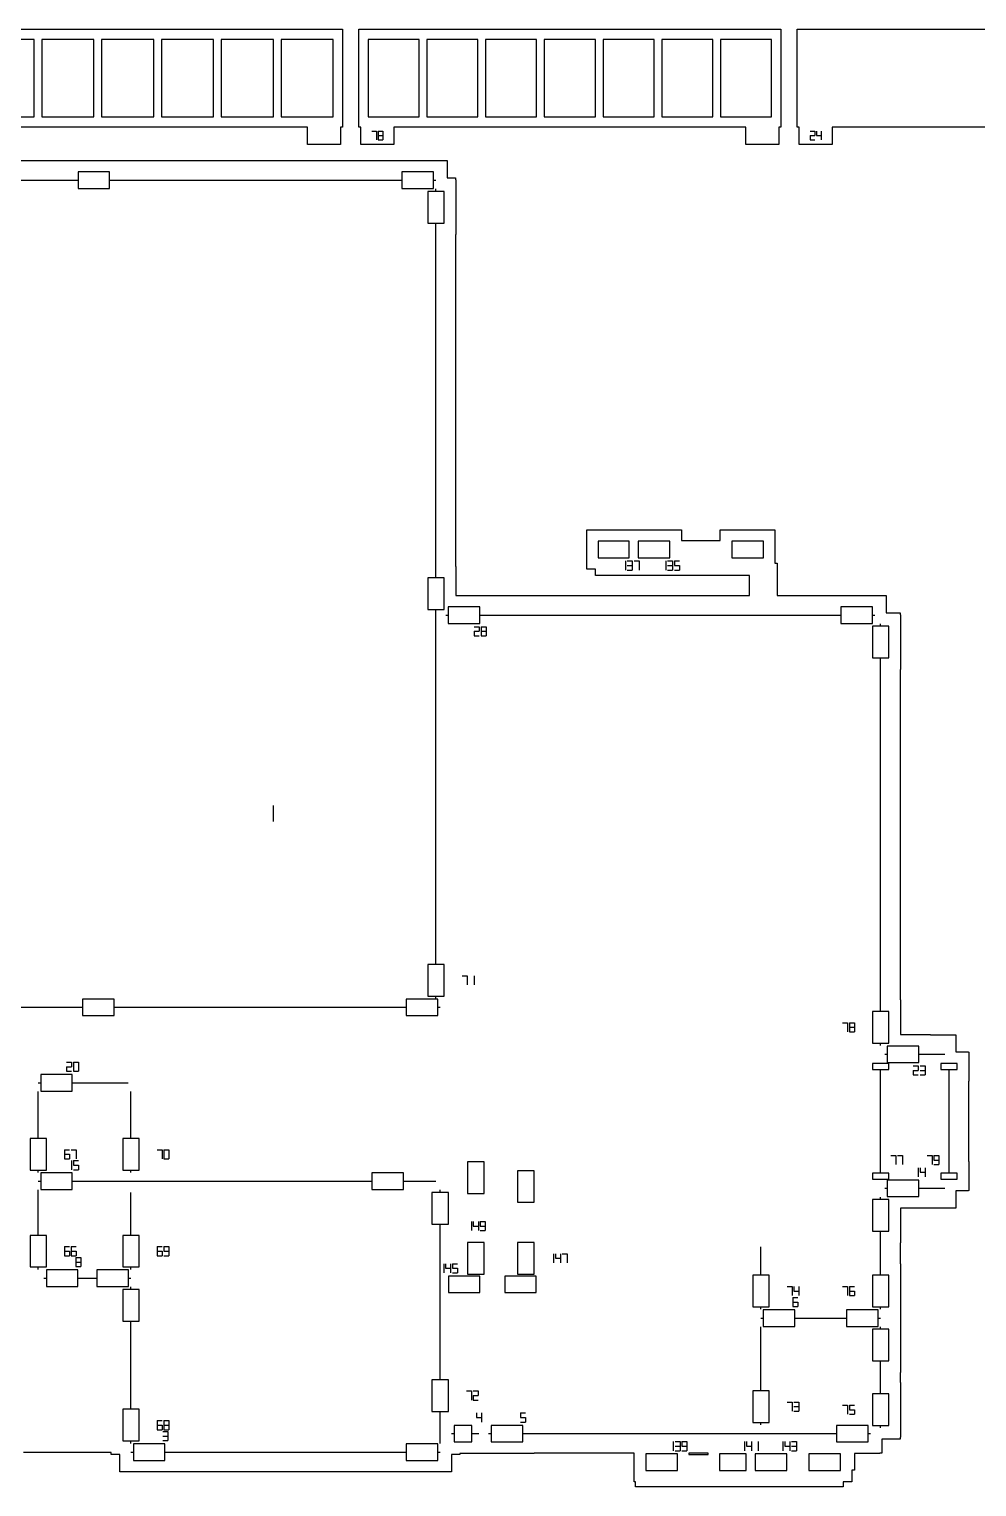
# Model space of a CAD drawing. Header units: millimetres. Extents: x 8 to 598, y 8 to 294.
# Drawn here: x 162.4 to 339.2, y 8 to 279.9 of the extents above; entities that cross this region are included whole.
import ezdxf

# ---------------------------------------------------------------- set-up
doc = ezdxf.new("R2010")
doc.units = ezdxf.units.MM
for name, color, linetype in [('CUT', 1, 'Continuous'), ('ENGRAVE', 5, 'Continuous'), ('LABELS', 8, 'Continuous')]:
    doc.layers.add(name, color=color, linetype=linetype)

msp = doc.modelspace()

# ---------------------------------------------------------------- linework, layer by layer
at = {"layer": 'CUT'}
for points in [[(220.88, 279.89), (220.88, 261.58), (220.48, 261.58), (220.48, 258.4), (214.33, 258.4), (214.33, 261.58), (147.23, 261.58), (147.23, 258.4), (141.08, 258.4), (141.08, 261.58), (140.68, 261.58), (140.68, 279.89)], [(163.31, 263.53), (163.31, 277.94), (153.59, 277.94), (153.59, 263.53)], [(174.47, 263.53), (174.47, 277.94), (164.76, 277.94), (164.76, 263.53)], [(185.64, 263.53), (185.64, 277.94), (175.92, 277.94), (175.92, 263.53)], [(196.8, 263.53), (196.8, 277.94), (187.09, 277.94), (187.09, 263.53)], [(207.97, 263.53), (207.97, 277.94), (198.25, 277.94), (198.25, 263.53)], [(219.13, 263.53), (219.13, 277.94), (209.42, 277.94), (209.42, 263.53)], [(302.68, 279.89), (302.68, 261.58), (302.28, 261.58), (302.28, 258.4), (296.13, 258.4), (296.13, 261.58), (230.43, 261.58), (230.43, 258.4), (224.28, 258.4), (224.28, 261.58), (223.88, 261.58), (223.88, 279.89)], [(235.15, 277.94), (225.63, 277.94), (225.63, 263.53), (235.15, 263.53)], [(246.11, 263.53), (246.11, 277.94), (236.6, 277.94), (236.6, 263.53)], [(257.07, 263.53), (257.07, 277.94), (247.56, 277.94), (247.56, 263.53)], [(268.04, 263.53), (268.04, 277.94), (258.52, 277.94), (258.52, 263.53)], [(279, 263.53), (279, 277.94), (269.49, 277.94), (269.49, 263.53)], [(289.96, 263.53), (289.96, 277.94), (280.45, 277.94), (280.45, 263.53)], [(300.93, 263.53), (300.93, 277.94), (291.41, 277.94), (291.41, 263.53)], [(305.68, 279.89), (381.89, 279.89), (381.89, 261.58), (381.49, 261.58), (381.49, 258.4), (375.34, 258.4), (375.34, 261.58), (312.23, 261.58), (312.23, 258.4), (306.08, 258.4), (306.08, 261.58), (305.68, 261.58)], [(171.51, 253.25), (171.51, 250.18), (177.41, 250.18), (177.41, 253.25)], [(231.94, 253.25), (231.94, 250.18), (237.84, 250.18), (237.84, 253.25)], [(239.83, 249.63), (236.76, 249.63), (236.76, 243.73), (239.83, 243.73)], [(268.58, 184.38), (268.58, 181.31), (274.34, 181.31), (274.34, 184.38)], [(281.94, 184.38), (276.04, 184.38), (276.04, 181.31), (281.94, 181.31)], [(299.39, 184.38), (293.49, 184.38), (293.49, 181.31), (299.39, 181.31)], [(236.76, 177.53), (236.76, 171.63), (239.83, 171.63), (239.83, 177.53)], [(240.6, 172.13), (240.6, 169.06), (246.5, 169.06), (246.5, 172.13)], [(313.86, 172.13), (313.86, 169.06), (319.76, 169.06), (319.76, 172.13)], [(322.81, 168.51), (319.74, 168.51), (319.74, 162.61), (322.81, 162.61)], [(236.76, 105.44), (236.76, 99.54), (239.83, 99.54), (239.83, 105.44)], [(172.35, 98.99), (172.35, 95.92), (178.25, 95.92), (178.25, 98.99)], [(238.64, 98.99), (232.74, 98.99), (232.74, 95.92), (238.64, 95.92)], [(322.81, 96.66), (319.74, 96.66), (319.74, 90.76), (322.81, 90.76)], [(322.52, 90.21), (322.52, 87.14), (328.42, 87.14), (328.42, 90.21)], [(164.54, 84.89), (164.54, 81.82), (170.44, 81.82), (170.44, 84.89)], [(319.74, 86.94), (319.74, 85.84), (322.81, 85.84), (322.81, 86.94)], [(332.5, 86.94), (332.5, 85.84), (335.58, 85.84), (335.58, 86.94)], [(162.55, 72.99), (162.55, 67.09), (165.62, 67.09), (165.62, 72.99)], [(179.84, 72.99), (179.84, 67.09), (182.91, 67.09), (182.91, 72.99)], [(244.2, 68.64), (244.2, 62.74), (247.28, 62.74), (247.28, 68.64)], [(164.54, 66.54), (164.54, 63.47), (170.44, 63.47), (170.44, 66.54)], [(226.33, 66.54), (226.33, 63.47), (232.23, 63.47), (232.23, 66.54)], [(253.53, 66.97), (253.53, 61.07), (256.6, 61.07), (256.6, 66.97)], [(322.81, 66.51), (319.74, 66.51), (319.74, 65.41), (322.81, 65.41)], [(335.58, 66.51), (332.5, 66.51), (332.5, 65.41), (335.58, 65.41)], [(237.55, 62.92), (237.55, 57.02), (240.63, 57.02), (240.63, 62.92)], [(322.52, 65.21), (322.52, 62.14), (328.42, 62.14), (328.42, 65.21)], [(319.74, 61.59), (319.74, 55.69), (322.81, 55.69), (322.81, 61.59)], [(162.55, 54.91), (162.55, 49.01), (165.62, 49.01), (165.62, 54.91)], [(179.84, 54.91), (179.84, 49.01), (182.91, 49.01), (182.91, 54.91)], [(244.2, 53.59), (244.2, 47.69), (247.28, 47.69), (247.28, 53.59)], [(253.53, 53.59), (253.53, 47.69), (256.6, 47.69), (256.6, 53.59)], [(165.6, 48.46), (165.6, 45.38), (171.5, 45.38), (171.5, 48.46)], [(175.03, 48.46), (175.03, 45.38), (180.93, 45.38), (180.93, 48.46)], [(246.51, 47.3), (240.61, 47.3), (240.61, 44.23), (246.51, 44.23)], [(257.02, 47.3), (251.12, 47.3), (251.12, 44.23), (257.02, 44.23)], [(297.4, 47.46), (297.4, 41.56), (300.47, 41.56), (300.47, 47.46)], [(319.74, 47.46), (319.74, 41.56), (322.81, 41.56), (322.81, 47.46)], [(179.84, 44.83), (179.84, 38.93), (182.91, 38.93), (182.91, 44.83)], [(299.38, 41.01), (299.38, 37.93), (305.28, 37.93), (305.28, 41.01)], [(320.82, 41.01), (314.92, 41.01), (314.92, 37.93), (320.82, 37.93)], [(322.81, 37.38), (319.74, 37.38), (319.74, 31.48), (322.81, 31.48)], [(237.55, 27.98), (237.55, 22.08), (240.63, 22.08), (240.63, 27.98)], [(297.4, 25.92), (297.4, 20.02), (300.47, 20.02), (300.47, 25.92)], [(319.74, 25.34), (319.74, 19.44), (322.81, 19.44), (322.81, 25.34)], [(179.84, 22.46), (179.84, 16.56), (182.91, 16.56), (182.91, 22.46)], [(245.02, 19.47), (241.67, 19.47), (241.67, 16.39), (245.02, 16.39)], [(254.48, 19.47), (248.58, 19.47), (248.58, 16.39), (254.48, 16.39)], [(313.06, 19.47), (313.06, 16.39), (318.96, 16.39), (318.96, 19.47)], [(181.83, 16.01), (181.83, 12.93), (187.73, 12.93), (187.73, 16.01)], [(232.74, 16.01), (232.74, 12.93), (238.64, 12.93), (238.64, 16.01)], [(277.44, 14.13), (277.44, 11.06), (283.34, 11.06), (283.34, 14.13)], [(289.08, 14.27), (285.49, 14.27), (285.49, 14.01), (289.08, 14.01)], [(291.23, 14.13), (291.23, 11.06), (296.19, 11.06), (296.19, 14.13)], [(297.89, 14.13), (297.89, 11.06), (303.79, 11.06), (303.79, 14.13)], [(307.87, 14.13), (307.87, 11.06), (313.77, 11.06), (313.77, 14.13)]]:
    msp.add_lwpolyline(points, close=True, dxfattribs=at)
msp.add_lwpolyline([(119.13, 255.38), (169.36, 255.38), (169.36, 255.4), (179.56, 255.4), (179.56, 255.38), (229.79, 255.38), (229.79, 255.4), (239.99, 255.4), (239.99, 255.38), (240.37, 255.38), (240.37, 252.15), (241.96, 252.15), (241.96, 251.78), (241.98, 251.78), (241.98, 241.58), (241.96, 241.58), (241.96, 179.68), (241.98, 179.68), (241.98, 174.28), (248.65, 174.28), (248.65, 174.26), (296.83, 174.26), (296.83, 177.98), (268.06, 177.98), (268.06, 179.16), (266.43, 179.16), (266.43, 186.53), (284.09, 186.53), (284.09, 184.53), (291.34, 184.53), (291.34, 186.53), (301.54, 186.53), (301.54, 180.3), (301.98, 180.3), (301.98, 174.26), (311.71, 174.26), (311.71, 174.28), (321.91, 174.28), (321.91, 174.26), (322.29, 174.26), (322.29, 171.03), (324.94, 171.03), (324.94, 170.66), (324.96, 170.66), (324.96, 160.46), (324.94, 160.46), (324.94, 98.81), (324.96, 98.81), (324.96, 92.36), (330.57, 92.36), (330.57, 92.34), (335.32, 92.34), (335.32, 89.11), (337.7, 89.11), (337.7, 89.09), (337.73, 89.09), (337.73, 83.69), (337.7, 83.69), (337.7, 68.66), (337.73, 68.66), (337.73, 63.26), (337.7, 63.26), (337.7, 63.24), (335.32, 63.24), (335.32, 60.01), (330.57, 60.01), (330.57, 59.99), (324.96, 59.99), (324.96, 53.54), (324.94, 53.54), (324.94, 49.61), (324.96, 49.61), (324.96, 39.53), (324.96, 39.41), (324.96, 29.33), (324.94, 29.33), (324.94, 27.49), (324.96, 27.49), (324.96, 17.29), (324.94, 17.29), (324.94, 16.92), (321.49, 16.92), (321.49, 14.27), (321.11, 14.27), (321.11, 14.24), (316.42, 14.24), (316.42, 11.09), (315.92, 11.09), (315.92, 8.91), (314.3, 8.91), (314.3, 8), (275.52, 8), (275.52, 8.91), (275.29, 8.91), (275.29, 14.27), (256.63, 14.27), (256.63, 14.24), (242.75, 14.24), (242.75, 14.03), (241.17, 14.03), (241.17, 10.81), (240.79, 10.81), (240.79, 10.78), (230.59, 10.78), (230.59, 10.81), (189.88, 10.81), (189.88, 10.78), (179.68, 10.78), (179.68, 10.81), (179.3, 10.81), (179.3, 14.03), (177.71, 14.03), (177.71, 14.4), (161.35, 14.4)], dxfattribs=at)
at = {"layer": 'ENGRAVE'}
for points in [[(117.05, 251.72), (171.44, 251.72)], [(177.49, 251.72), (231.87, 251.72)], [(237.92, 251.72), (238.29, 251.72)], [(238.29, 249.7), (238.29, 250.08)], [(238.29, 177.61), (238.29, 243.65)], [(238.29, 105.52), (238.29, 171.56)], [(240.15, 170.59), (240.53, 170.59)], [(246.58, 170.59), (313.79, 170.59)], [(319.84, 170.59), (320.21, 170.59)], [(321.27, 168.58), (321.27, 168.96)], [(321.27, 96.74), (321.27, 162.53)], [(238.29, 99.09), (238.29, 99.47)], [(115.99, 97.45), (172.28, 97.45)], [(178.33, 97.45), (232.67, 97.45)], [(238.72, 97.45), (239.09, 97.45)], [(321.27, 90.31), (321.27, 90.69)], [(322.07, 88.68), (322.45, 88.68)], [(328.5, 88.68), (333.24, 88.68)], [(321.27, 66.59), (321.27, 85.76)], [(334.04, 66.59), (334.04, 85.76)], [(164.09, 83.36), (164.46, 83.36)], [(164.09, 73.07), (164.09, 81.72)], [(170.51, 83.36), (180.84, 83.36)], [(181.38, 73.07), (181.38, 81.72)], [(164.09, 66.64), (164.09, 67.02)], [(181.38, 66.64), (181.38, 67.02)], [(164.09, 65.01), (164.46, 65.01)], [(164.09, 54.98), (164.09, 63.37)], [(170.51, 65.01), (226.25, 65.01)], [(181.38, 54.98), (181.38, 62.88)], [(232.3, 65.01), (238.29, 65.01)], [(239.09, 62.99), (239.09, 63.37)], [(322.07, 63.68), (322.45, 63.68)], [(328.5, 63.68), (333.24, 63.68)], [(321.27, 61.66), (321.27, 62.04)], [(239.09, 28.05), (239.09, 56.94)], [(321.27, 47.53), (321.27, 55.61)], [(298.93, 47.53), (298.93, 52.77)], [(164.09, 48.56), (164.09, 48.93)], [(165.15, 46.92), (165.53, 46.92)], [(171.58, 46.92), (174.95, 46.92)], [(181, 46.92), (181.38, 46.92)], [(181.38, 48.56), (181.38, 48.93)], [(181.38, 44.91), (181.38, 45.28)], [(298.93, 41.11), (298.93, 41.48)], [(321.27, 41.11), (321.27, 41.48)], [(181.38, 22.53), (181.38, 38.86)], [(298.93, 39.47), (299.31, 39.47)], [(305.36, 39.47), (314.85, 39.47)], [(320.9, 39.47), (321.27, 39.47)], [(298.93, 25.99), (298.93, 37.83)], [(321.27, 37.46), (321.27, 37.83)], [(321.27, 25.42), (321.27, 31.41)], [(239.09, 16.11), (239.09, 22)], [(298.93, 19.57), (298.93, 19.94)], [(321.27, 18.99), (321.27, 19.37)], [(181.38, 16.11), (181.38, 16.48)], [(241.22, 17.93), (241.59, 17.93)], [(245.1, 17.93), (246.27, 17.93)], [(248.13, 17.93), (248.51, 17.93)], [(254.56, 17.93), (312.99, 17.93)], [(319.04, 17.93), (319.41, 17.93)], [(181.38, 14.47), (181.75, 14.47)], [(187.8, 14.47), (232.67, 14.47)], [(238.72, 14.47), (239.09, 14.47)]]:
    msp.add_lwpolyline(points, dxfattribs=at)
at = {"layer": 'LABELS'}
for points in [[(226.32, 260.87), (227.2, 260.87)], [(227.2, 260.87), (227.2, 260.07)], [(227.2, 260.07), (227.2, 259.27)], [(227.52, 260.87), (228.4, 260.87)], [(227.52, 260.87), (227.52, 260.07)], [(227.52, 260.07), (227.52, 259.27)], [(227.52, 260.07), (228.4, 260.07)], [(227.52, 259.27), (228.4, 259.27)], [(228.4, 260.87), (228.4, 260.07)], [(228.4, 260.07), (228.4, 259.27)], [(308.11, 260.87), (308.99, 260.87)], [(308.11, 260.07), (308.99, 260.07)], [(308.11, 260.07), (308.11, 259.27)], [(308.11, 259.27), (308.99, 259.27)], [(308.99, 260.87), (308.99, 260.07)], [(309.31, 260.87), (309.31, 260.07)], [(309.31, 260.07), (310.19, 260.07)], [(310.19, 260.87), (310.19, 260.07)], [(310.19, 260.07), (310.19, 259.27)], [(273.65, 180.69), (273.65, 179.84)], [(273.65, 179.84), (273.65, 178.99)], [(273.99, 180.69), (274.93, 180.69)], [(273.99, 179.84), (274.93, 179.84)], [(274.93, 180.69), (274.93, 179.84)], [(274.93, 179.84), (274.93, 178.99)], [(275.27, 180.69), (276.2, 180.69)], [(276.2, 180.69), (276.2, 179.84)], [(276.2, 179.84), (276.2, 178.99)], [(281.18, 180.69), (281.18, 179.84)], [(281.18, 179.84), (281.18, 178.99)], [(281.52, 180.69), (282.46, 180.69)], [(281.52, 179.84), (282.46, 179.84)], [(282.46, 180.69), (282.46, 179.84)], [(282.46, 179.84), (282.46, 178.99)], [(282.8, 180.69), (283.73, 180.69)], [(282.8, 180.69), (282.8, 179.84)], [(282.8, 179.84), (283.73, 179.84)], [(283.73, 179.84), (283.73, 178.99)], [(273.99, 178.99), (274.93, 178.99)], [(281.52, 178.99), (282.46, 178.99)], [(282.8, 178.99), (283.73, 178.99)], [(245.45, 168.44), (246.38, 168.44)], [(245.45, 167.59), (246.38, 167.59)], [(245.45, 167.59), (245.45, 166.74)], [(245.45, 166.74), (246.38, 166.74)], [(246.38, 168.44), (246.38, 167.59)], [(246.72, 168.44), (247.66, 168.44)], [(246.72, 168.44), (246.72, 167.59)], [(246.72, 167.59), (246.72, 166.74)], [(246.72, 167.59), (247.66, 167.59)], [(246.72, 166.74), (247.66, 166.74)], [(247.66, 168.44), (247.66, 167.59)], [(247.66, 167.59), (247.66, 166.74)], [(207.94, 135.11), (207.94, 133.61)], [(207.94, 133.61), (207.94, 132.11)], [(243.19, 103.34), (244.12, 103.34)], [(244.12, 103.34), (244.12, 102.49)], [(245.4, 103.34), (245.4, 102.49)], [(244.12, 102.49), (244.12, 101.64)], [(245.4, 102.49), (245.4, 101.64)], [(314.17, 94.56), (315.1, 94.56)], [(315.1, 94.56), (315.1, 93.71)], [(315.1, 93.71), (315.1, 92.86)], [(315.44, 94.56), (316.38, 94.56)], [(315.44, 94.56), (315.44, 93.71)], [(315.44, 93.71), (315.44, 92.86)], [(315.44, 93.71), (316.38, 93.71)], [(315.44, 92.86), (316.38, 92.86)], [(316.38, 94.56), (316.38, 93.71)], [(316.38, 93.71), (316.38, 92.86)], [(169.38, 87.21), (170.32, 87.21)], [(170.32, 87.21), (170.32, 86.36)], [(170.66, 87.21), (171.59, 87.21)], [(170.66, 87.21), (170.66, 86.36)], [(171.59, 87.21), (171.59, 86.36)], [(169.38, 86.36), (170.32, 86.36)], [(169.38, 86.36), (169.38, 85.51)], [(169.38, 85.51), (170.32, 85.51)], [(170.66, 86.36), (170.66, 85.51)], [(170.66, 85.51), (171.59, 85.51)], [(171.59, 86.36), (171.59, 85.51)], [(327.37, 86.53), (328.3, 86.53)], [(327.37, 85.68), (328.3, 85.68)], [(327.37, 85.68), (327.37, 84.83)], [(327.37, 84.83), (328.3, 84.83)], [(328.3, 86.53), (328.3, 85.68)], [(328.64, 86.53), (329.58, 86.53)], [(328.64, 85.68), (329.58, 85.68)], [(328.64, 84.83), (329.58, 84.83)], [(329.58, 86.53), (329.58, 85.68)], [(329.58, 85.68), (329.58, 84.83)], [(168.98, 70.89), (169.92, 70.89)], [(168.98, 70.89), (168.98, 70.04)], [(170.26, 70.89), (171.19, 70.89)], [(171.19, 70.89), (171.19, 70.04)], [(186.27, 70.89), (187.21, 70.89)], [(187.21, 70.89), (187.21, 70.04)], [(187.55, 70.89), (188.48, 70.89)], [(187.55, 70.89), (187.55, 70.04)], [(188.48, 70.89), (188.48, 70.04)], [(168.98, 70.04), (169.92, 70.04)], [(168.98, 70.04), (168.98, 69.19)], [(168.98, 69.19), (169.92, 69.19)], [(169.92, 70.04), (169.92, 69.19)], [(170.32, 68.86), (170.32, 68.01)], [(170.32, 68.01), (170.32, 67.16)], [(170.66, 68.86), (171.59, 68.86)], [(170.66, 68.86), (170.66, 68.01)], [(170.66, 68.01), (171.59, 68.01)], [(171.19, 70.04), (171.19, 69.19)], [(171.59, 68.01), (171.59, 67.16)], [(187.21, 70.04), (187.21, 69.19)], [(187.55, 70.04), (187.55, 69.19)], [(187.55, 69.19), (188.48, 69.19)], [(188.48, 70.04), (188.48, 69.19)], [(323.17, 69.81), (324.1, 69.81)], [(324.1, 69.81), (324.1, 68.96)], [(324.1, 68.96), (324.1, 68.11)], [(324.44, 69.81), (325.38, 69.81)], [(325.38, 69.81), (325.38, 68.96)], [(325.38, 68.96), (325.38, 68.11)], [(329.94, 69.81), (330.87, 69.81)], [(330.87, 69.81), (330.87, 68.96)], [(330.87, 68.96), (330.87, 68.11)], [(331.21, 69.81), (332.15, 69.81)], [(331.21, 69.81), (331.21, 68.96)], [(331.21, 68.96), (332.15, 68.96)], [(331.21, 68.11), (332.15, 68.11)], [(332.15, 69.81), (332.15, 68.96)], [(332.15, 68.96), (332.15, 68.11)], [(170.66, 67.16), (171.59, 67.16)], [(328.3, 67.53), (328.3, 66.68)], [(328.3, 66.68), (328.3, 65.83)], [(328.64, 67.53), (328.64, 66.68)], [(328.64, 66.68), (329.58, 66.68)], [(329.58, 67.53), (329.58, 66.68)], [(329.58, 66.68), (329.58, 65.83)], [(244.93, 57.49), (244.93, 56.64)], [(245.27, 57.49), (245.27, 56.64)], [(246.21, 57.49), (246.21, 56.64)], [(246.55, 57.49), (247.48, 57.49)], [(246.55, 57.49), (246.55, 56.64)], [(247.48, 57.49), (247.48, 56.64)], [(244.93, 56.64), (244.93, 55.79)], [(245.27, 56.64), (246.21, 56.64)], [(246.21, 56.64), (246.21, 55.79)], [(246.55, 56.64), (247.48, 56.64)], [(246.55, 55.79), (247.48, 55.79)], [(247.48, 56.64), (247.48, 55.79)], [(168.98, 52.81), (169.92, 52.81)], [(168.98, 52.81), (168.98, 51.96)], [(168.98, 51.96), (169.92, 51.96)], [(168.98, 51.96), (168.98, 51.11)], [(169.92, 51.96), (169.92, 51.11)], [(170.26, 52.81), (171.19, 52.81)], [(170.26, 52.81), (170.26, 51.96)], [(170.26, 51.96), (171.19, 51.96)], [(170.26, 51.96), (170.26, 51.11)], [(171.19, 51.96), (171.19, 51.11)], [(186.27, 52.81), (187.21, 52.81)], [(186.27, 52.81), (186.27, 51.96)], [(186.27, 51.96), (187.21, 51.96)], [(186.27, 51.96), (186.27, 51.11)], [(187.21, 51.96), (187.21, 51.11)], [(187.55, 52.81), (188.48, 52.81)], [(187.55, 52.81), (187.55, 51.96)], [(187.55, 51.96), (188.48, 51.96)], [(188.48, 52.81), (188.48, 51.96)], [(188.48, 51.96), (188.48, 51.11)], [(168.98, 51.11), (169.92, 51.11)], [(170.26, 51.11), (171.19, 51.11)], [(171.08, 50.77), (172.02, 50.77)], [(171.08, 50.77), (171.08, 49.92)], [(171.08, 49.92), (171.08, 49.07)], [(171.08, 49.92), (172.02, 49.92)], [(171.08, 49.07), (172.02, 49.07)], [(172.02, 50.77), (172.02, 49.92)], [(172.02, 49.92), (172.02, 49.07)], [(186.27, 51.11), (187.21, 51.11)], [(187.55, 51.11), (188.48, 51.11)], [(239.75, 49.61), (239.75, 48.76)], [(240.09, 49.61), (240.09, 48.76)], [(241.02, 49.61), (241.02, 48.76)], [(241.36, 49.61), (242.3, 49.61)], [(241.36, 49.61), (241.36, 48.76)], [(260.26, 51.49), (260.26, 50.64)], [(260.26, 50.64), (260.26, 49.79)], [(260.6, 51.49), (260.6, 50.64)], [(260.6, 50.64), (261.53, 50.64)], [(261.53, 51.49), (261.53, 50.64)], [(261.53, 50.64), (261.53, 49.79)], [(261.87, 51.49), (262.81, 51.49)], [(262.81, 51.49), (262.81, 50.64)], [(262.81, 50.64), (262.81, 49.79)], [(239.75, 48.76), (239.75, 47.91)], [(240.09, 48.76), (241.02, 48.76)], [(241.02, 48.76), (241.02, 47.91)], [(241.36, 48.76), (242.3, 48.76)], [(241.36, 47.91), (242.3, 47.91)], [(242.3, 48.76), (242.3, 47.91)], [(303.83, 45.36), (304.76, 45.36)], [(304.76, 45.36), (304.76, 44.51)], [(304.76, 44.51), (304.76, 43.66)], [(305.1, 45.36), (305.1, 44.51)], [(305.1, 44.51), (306.04, 44.51)], [(306.04, 45.36), (306.04, 44.51)], [(306.04, 44.51), (306.04, 43.66)], [(314.17, 45.36), (315.1, 45.36)], [(315.1, 45.36), (315.1, 44.51)], [(315.1, 44.51), (315.1, 43.66)], [(315.44, 45.36), (316.38, 45.36)], [(315.44, 45.36), (315.44, 44.51)], [(315.44, 44.51), (316.38, 44.51)], [(315.44, 44.51), (315.44, 43.66)], [(315.44, 43.66), (316.38, 43.66)], [(316.38, 44.51), (316.38, 43.66)], [(304.87, 43.32), (305.8, 43.32)], [(304.87, 43.32), (304.87, 42.47)], [(304.87, 42.47), (305.8, 42.47)], [(304.87, 42.47), (304.87, 41.62)], [(304.87, 41.62), (305.8, 41.62)], [(305.8, 42.47), (305.8, 41.62)], [(243.99, 25.88), (244.92, 25.88)], [(244.92, 25.88), (244.92, 25.03)], [(244.92, 25.03), (244.92, 24.18)], [(245.26, 25.88), (246.2, 25.88)], [(245.26, 25.03), (246.2, 25.03)], [(245.26, 25.03), (245.26, 24.18)], [(246.2, 25.88), (246.2, 25.03)], [(245.26, 24.18), (246.2, 24.18)], [(245.88, 21.78), (245.88, 20.93)], [(246.81, 21.78), (246.81, 20.93)], [(254.07, 21.78), (255, 21.78)], [(254.07, 21.78), (254.07, 20.93)], [(303.83, 23.82), (304.76, 23.82)], [(304.76, 23.82), (304.76, 22.97)], [(304.76, 22.97), (304.76, 22.12)], [(305.1, 23.82), (306.04, 23.82)], [(305.1, 22.97), (306.04, 22.97)], [(305.1, 22.12), (306.04, 22.12)], [(306.04, 23.82), (306.04, 22.97)], [(306.04, 22.97), (306.04, 22.12)], [(314.17, 23.24), (315.1, 23.24)], [(315.1, 23.24), (315.1, 22.39)], [(315.1, 22.39), (315.1, 21.54)], [(315.44, 23.24), (316.38, 23.24)], [(315.44, 23.24), (315.44, 22.39)], [(315.44, 22.39), (316.38, 22.39)], [(316.38, 22.39), (316.38, 21.54)], [(186.27, 20.36), (187.21, 20.36)], [(186.27, 20.36), (186.27, 19.51)], [(186.27, 19.51), (187.21, 19.51)], [(186.27, 19.51), (186.27, 18.66)], [(187.21, 19.51), (187.21, 18.66)], [(187.55, 20.36), (188.48, 20.36)], [(187.55, 20.36), (187.55, 19.51)], [(187.55, 19.51), (187.55, 18.66)], [(187.55, 19.51), (188.48, 19.51)], [(188.48, 20.36), (188.48, 19.51)], [(188.48, 19.51), (188.48, 18.66)], [(245.88, 20.93), (246.81, 20.93)], [(246.81, 20.93), (246.81, 20.08)], [(254.07, 20.93), (255, 20.93)], [(254.07, 20.08), (255, 20.08)], [(255, 20.93), (255, 20.08)], [(315.44, 21.54), (316.38, 21.54)], [(186.27, 18.66), (187.21, 18.66)], [(187.31, 18.32), (188.24, 18.32)], [(187.31, 17.47), (188.24, 17.47)], [(187.31, 16.62), (188.24, 16.62)], [(187.55, 18.66), (188.48, 18.66)], [(188.24, 18.32), (188.24, 17.47)], [(188.24, 17.47), (188.24, 16.62)], [(282.58, 16.44), (282.58, 15.59)], [(282.92, 16.44), (283.86, 16.44)], [(283.86, 16.44), (283.86, 15.59)], [(284.2, 16.44), (285.13, 16.44)], [(284.2, 16.44), (284.2, 15.59)], [(285.13, 16.44), (285.13, 15.59)], [(295.9, 16.44), (295.9, 15.59)], [(296.24, 16.44), (296.24, 15.59)], [(297.18, 16.44), (297.18, 15.59)], [(298.45, 16.44), (298.45, 15.59)], [(303.03, 16.44), (303.03, 15.59)], [(303.37, 16.44), (303.37, 15.59)], [(304.31, 16.44), (304.31, 15.59)], [(304.65, 16.44), (305.58, 16.44)], [(305.58, 16.44), (305.58, 15.59)], [(282.58, 15.59), (282.58, 14.74)], [(282.92, 15.59), (283.86, 15.59)], [(282.92, 14.74), (283.86, 14.74)], [(283.86, 15.59), (283.86, 14.74)], [(284.2, 15.59), (285.13, 15.59)], [(284.2, 14.74), (285.13, 14.74)], [(285.13, 15.59), (285.13, 14.74)], [(295.9, 15.59), (295.9, 14.74)], [(296.24, 15.59), (297.18, 15.59)], [(297.18, 15.59), (297.18, 14.74)], [(298.45, 15.59), (298.45, 14.74)], [(303.03, 15.59), (303.03, 14.74)], [(303.37, 15.59), (304.31, 15.59)], [(304.31, 15.59), (304.31, 14.74)], [(304.65, 15.59), (305.58, 15.59)], [(304.65, 14.74), (305.58, 14.74)], [(305.58, 15.59), (305.58, 14.74)]]:
    msp.add_lwpolyline(points, dxfattribs=at)

doc.saveas('drawing.dxf')
